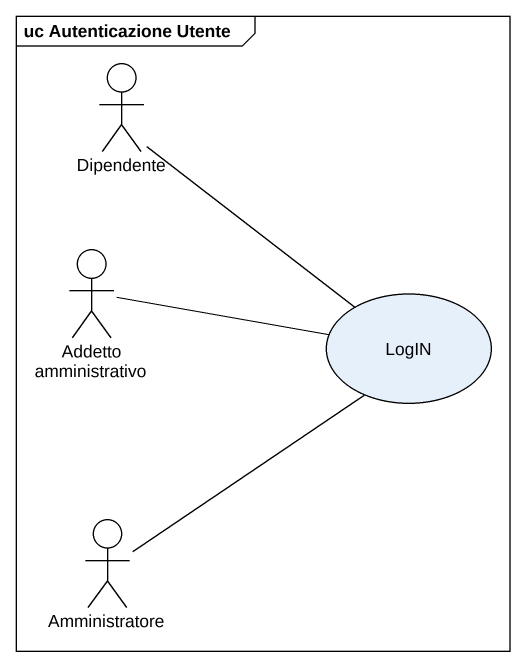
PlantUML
@startuml
mainframe uc Autenticazione Utente
actor Dipendente
actor "Addetto amministrativo" as Addetto_amministrativo
usecase LogIN
actor Amministratore
Dipendente -- LogIN
Addetto_amministrativo -right- LogIN
Amministratore -up- LogIN
@enduml
